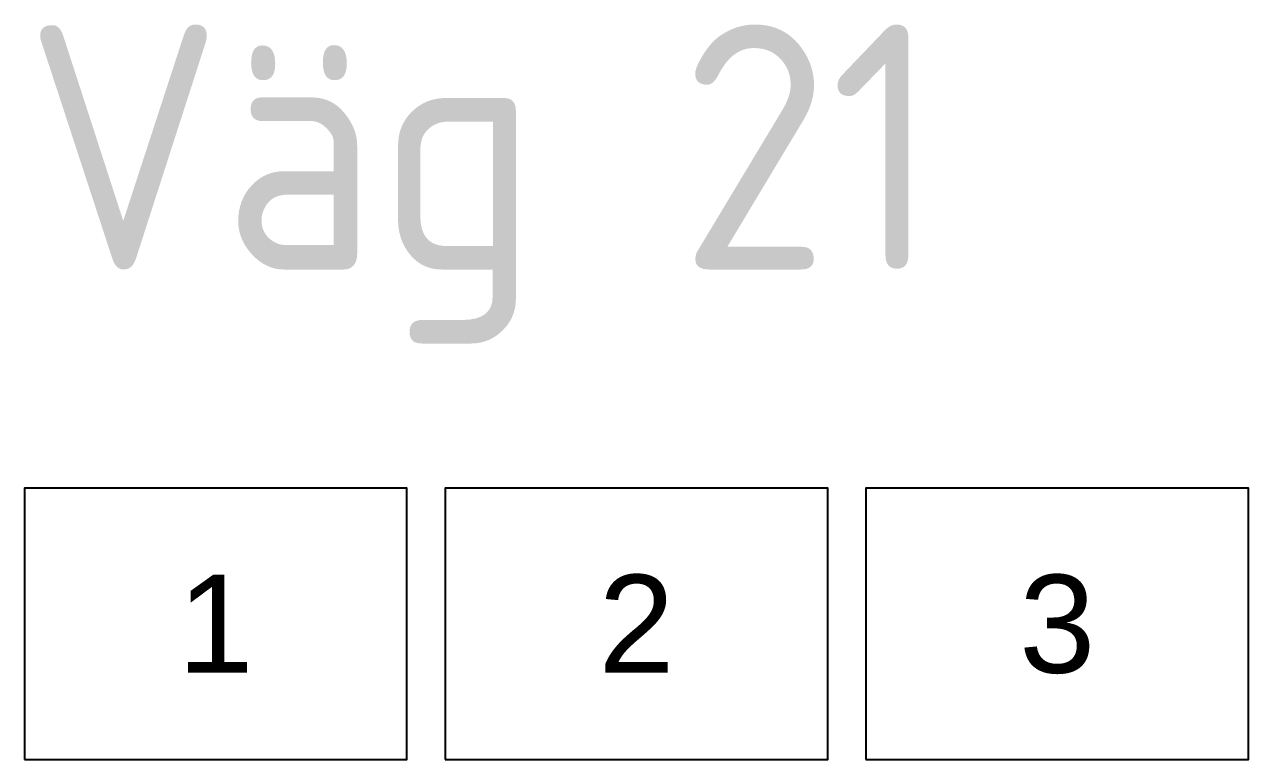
# Model space of a CAD drawing. Header units: metres. Extents: x 164066 to 165347, y 6228109 to 6230364.
# Drawn here: x 164065.9 to 164315.9, y 6230214.2 to 6230364.2 of the extents above; entities that cross this region are included whole.
import ezdxf
from ezdxf.enums import TextEntityAlignment as Align

# ---------------------------------------------------------------- set-up
doc = ezdxf.new("R2010")
doc.units = ezdxf.units.M
doc.header["$LTSCALE"] = 0.1
doc.layers.get('DEFPOINTS').update_dxf_attribs({"color": 5})
doc.styles.add('ARIAL', font='ARIAL.TTF')
doc.styles.add('ISO-Anno-50', font='iso.shx', dxfattribs={"height": 5})

# ---------------------------------------------------------------- blocks, each defined once
blk = doc.blocks.new('A$C5F4C3490')
at = {"layer": 'DEFPOINTS', "flags": 128}
for points in [[(0, -150), (78.1, -150), (78.1, -94.6), (0, -94.6), (0, -150)], [(85.91, -150), (164.01, -150), (164.01, -94.6), (85.91, -94.6), (85.91, -150)], [(171.82, -150), (249.92, -150), (249.92, -94.6), (171.82, -94.6), (171.82, -150)]]:
    blk.add_lwpolyline(points, dxfattribs=at)
at = {"layer": 'DEFPOINTS', "style": 'ARIAL'}
for s, p in [('1', (39.05, -122.3)), ('2', (124.96, -122.3)), ('3', (210.87, -122.3))]:
    blk.add_text(s, height=20, dxfattribs=at).set_placement(p, align=Align.MIDDLE_CENTER)

msp = doc.modelspace()

# ---------------------------------------------------------------- block references
msp.add_blockref('A$C5F4C3490', (164065.94, 6230364.15))

# ---------------------------------------------------------------- texts
at = {"layer": 'DEFPOINTS', "style": 'ISO-Anno-50'}
msp.add_text('Väg 21', height=50, dxfattribs=at).set_placement((164065.94, 6230364.15), align=Align.TOP_LEFT)

doc.saveas('drawing.dxf')
